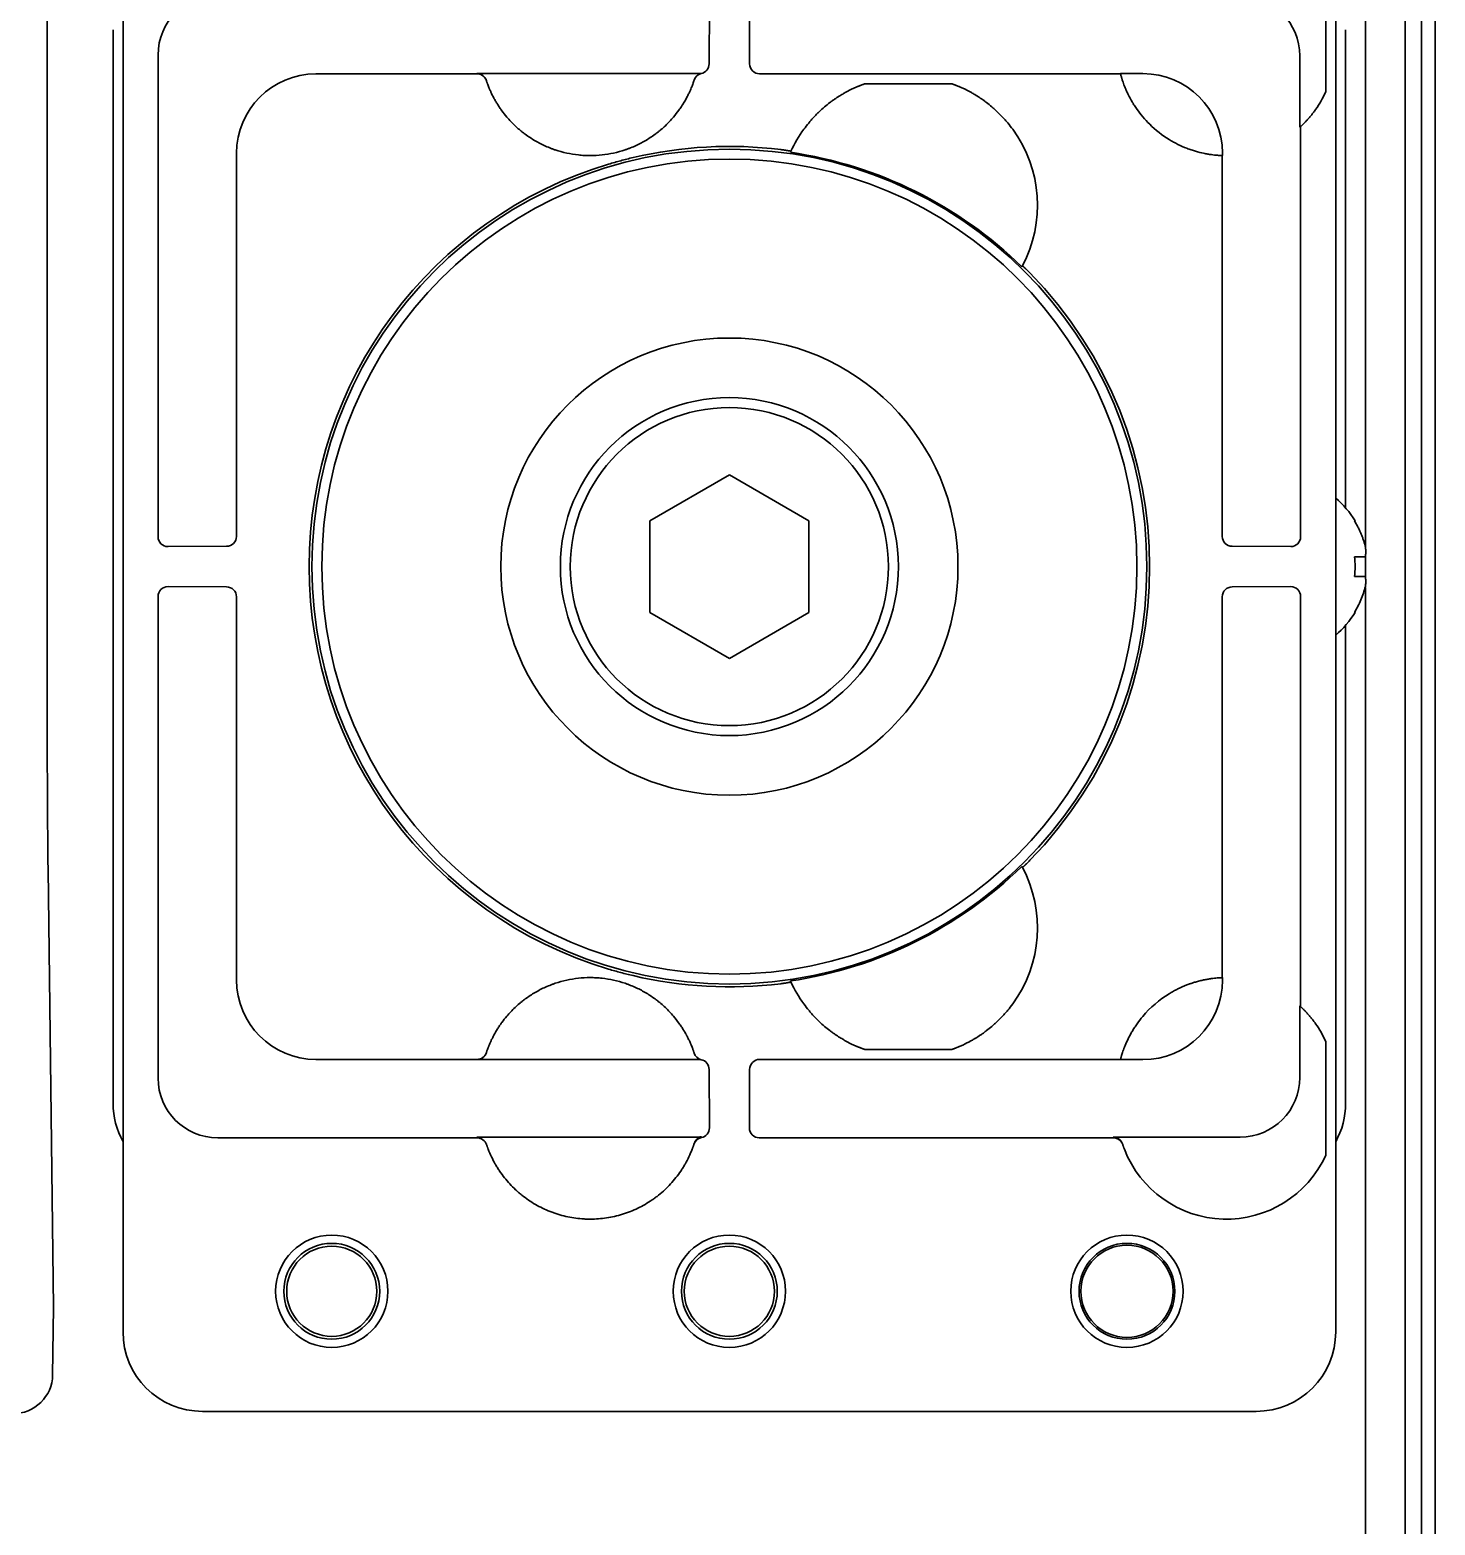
# Model space of a CAD drawing. Extents: x 5997 to 10491, y -672 to 3220.
# Drawn here: x 9163.9 to 9234.6, y 2990.1 to 3065.3 of the extents above; entities that cross this region are included whole.
import ezdxf

# ---------------------------------------------------------------- set-up
doc = ezdxf.new("R2010")
doc.units = 0
doc.header["$LTSCALE"] = 5
doc.layers.add('1', color=7, linetype='CONTINUOUS', true_color=0xffffff)

msp = doc.modelspace()

# ---------------------------------------------------------------- linework, layer by layer
at = {"layer": '1', "color": 7, "linetype": 'Continuous', "lineweight": 35}
for p, q in [((9233.073, 3083.326), (9233.073, 2263.326)), ((9234.573, 2246.526), (9234.573, 3082.526)), ((9164.761, 3081.704), (9164.761, 3030.724)), ((9231.073, 3080.108), (9231.073, 3039.375)), ((9233.894, 3079.526), (9233.894, 2249.526)), ((9168.573, 3076.827), (9168.573, 2999.826)), ((9229.573, 2999.826), (9229.573, 3076.827)), ((9229.073, 3067.944), (9229.073, 3062.208)), ((9198.051, 3063.619), (9198.066, 3066.563)), ((9200.079, 3066.563), (9200.094, 3063.616)), ((9168.073, 3065.327), (9168.073, 3011.326)), ((9230.073, 3041.278), (9230.073, 3065.327)), ((9170.336, 3064.064), (9170.336, 3039.832)), ((9227.77, 3060.428), (9227.77, 3064.024)), ((9178.279, 3063.119), (9186.375, 3063.119)), ((9186.372, 3063.128), (9197.617, 3063.128)), ((9200.594, 3063.119), (9205.288, 3063.119)), ((9205.288, 3063.119), (9205.385, 3063.119)), ((9205.882, 3063.12), (9205.385, 3063.119)), ((9205.883, 3063.12), (9210.263, 3063.12)), ((9210.263, 3063.12), (9210.761, 3063.119)), ((9210.761, 3063.119), (9210.858, 3063.119)), ((9210.858, 3063.119), (9218.749, 3063.119)), ((9218.749, 3063.119), (9218.747, 3063.128)), ((9218.747, 3063.128), (9219.876, 3063.128)), ((9186.848, 3062.781), (9186.848, 3062.781)), ((9210.263, 3062.62), (9205.883, 3062.62)), ((9227.77, 3060.428), (9227.81, 3060.464)), ((9227.81, 3039.832), (9227.81, 3060.464)), ((9174.28, 3039.847), (9174.28, 3059.12)), ((9223.875, 3059.003), (9223.866, 3059.004)), ((9223.866, 3059.004), (9223.866, 3039.847)), ((9223.875, 3059.129), (9223.875, 3059.003)), ((9195.073, 3040.636), (9199.073, 3042.945)), ((9199.073, 3042.945), (9203.073, 3040.636)), ((9195.073, 3036.017), (9195.073, 3040.636)), ((9203.073, 3040.636), (9203.073, 3036.017)), ((9230.518, 3040.626), (9230.551, 3040.626)), ((9170.836, 3039.333), (9173.78, 3039.348)), ((9224.363, 3039.348), (9227.31, 3039.333)), ((9231.073, 3037.82), (9231.073, 3038.821)), ((9170.336, 3036.82), (9170.336, 3012.589)), ((9173.78, 3037.305), (9170.836, 3037.32)), ((9174.28, 3017.533), (9174.28, 3036.805)), ((9223.866, 3036.805), (9223.866, 3017.649)), ((9227.31, 3037.32), (9224.363, 3037.305)), ((9227.81, 3016.188), (9227.81, 3036.82)), ((9231.073, 3037.264), (9231.073, 2376.395)), ((9199.073, 3033.707), (9195.073, 3036.017)), ((9203.073, 3036.017), (9199.073, 3033.707)), ((9230.551, 3036.026), (9230.518, 3036.026)), ((9230.073, 3011.326), (9230.073, 3035.374)), ((9164.803, 3023.105), (9165.073, 3001.055)), ((9223.866, 3017.649), (9223.875, 3017.649)), ((9223.875, 3017.649), (9223.875, 3017.523)), ((9227.77, 3012.628), (9227.77, 3016.224)), ((9229.073, 3014.444), (9229.073, 3008.708)), ((9186.375, 3013.533), (9178.279, 3013.533)), ((9197.617, 3013.524), (9186.372, 3013.524)), ((9186.849, 3013.873), (9186.849, 3013.873)), ((9205.288, 3013.533), (9200.594, 3013.533)), ((9205.385, 3013.533), (9205.288, 3013.533)), ((9205.882, 3013.533), (9205.385, 3013.533)), ((9205.883, 3014.033), (9210.263, 3014.033)), ((9210.263, 3013.533), (9205.883, 3013.533)), ((9210.761, 3013.533), (9210.263, 3013.533)), ((9210.858, 3013.533), (9210.761, 3013.533)), ((9218.749, 3013.533), (9210.858, 3013.533)), ((9218.747, 3013.524), (9218.749, 3013.533)), ((9219.876, 3013.524), (9218.747, 3013.524)), ((9198.066, 3010.089), (9198.051, 3013.036)), ((9200.094, 3013.036), (9200.079, 3010.089)), ((9173.335, 3009.589), (9186.385, 3009.589)), ((9186.372, 3009.628), (9197.547, 3009.628)), ((9200.579, 3009.589), (9218.385, 3009.589)), ((9218.372, 3009.628), (9224.771, 3009.628)), ((9186.852, 3009.27), (9186.859, 3009.248)), ((9165.031, 2997.655), (9165.073, 3001.059)), ((9165.031, 2997.655), (9165.031, 2997.664)), ((9172.572, 2995.826), (9225.573, 2995.826))]:
    msp.add_line(p, q, dxfattribs=at)
for centre, radius in [((9199.073, 3038.326), 21), ((9199.073, 3038.326), 20.5), ((9199.073, 3038.326), 11.5), ((9199.073, 3038.326), 8.5), ((9199.073, 3038.326), 8), ((9179.073, 3001.87), 2.825), ((9179.073, 3001.87), 2.411), ((9199.073, 3001.87), 2.825), ((9199.073, 3001.87), 2.411), ((9219.073, 3001.87), 2.825), ((9219.073, 3001.87), 2.411), ((9179.073, 3001.87), 2.267), ((9199.073, 3001.87), 2.267), ((9219.073, 3001.87), 2.32)]:
    msp.add_circle(centre, radius, dxfattribs=at)
for centre, radius, start, end in [((9224.073, 3064.5), 5.5, 324.66876, 335.38002), ((9208.073, 3056.5), 6.5, 143.94816, 155.25902), ((9208.073, 3056.5), 6.5, 332.04966, 36.05184), ((9224.073, 3064.5), 5.5, 225.48558, 238.47399), ((9199.073, 3038.326), 21.14, 82.96937, 103.24939), ((9199.073, 3038.326), 21.07, 45.69792, 81.61076), ((9199.073, 3038.326), 21.14, 106.69802, 253.30233), ((9199.073, 3038.326), 21.14, 315.6607, 44.3393), ((9226.453, 3038.127), 4.8, 31.37271, 49.458), ((9226.453, 3038.525), 4.8, 310.542, 328.62729), ((9199.073, 3038.326), 21.07, 278.38924, 314.30208), ((9208.073, 3020.152), 6.5, 323.94816, 27.95034), ((9199.073, 3038.326), 21.14, 256.75031, 277.03063), ((9208.073, 3020.152), 6.5, 204.74098, 216.05184), ((9224.073, 3012.152), 5.5, 121.52607, 139.88439), ((9224.073, 3012.152), 5.5, 24.61998, 35.33124), ((9224.073, 3011), 5.5, 201.10696, 335.38002)]:
    msp.add_arc(centre, radius, start, end, dxfattribs=at)
for centre, major_axis, ratio, start_param, end_param in [((9173.336, 3064.063), (-2.122, 2.122), 0.999543, 5.497939, 7.068431), ((9224.77, 3064.023), (2.122, 2.122), 0.999695, 5.497939, 7.068431), ((9178.28, 3059.119), (2.828, 2.828), 0.999924, 0.78555, 2.356042), ((9186.375, 3062.619), (-0.475, -0.156), 0.999831, 3.142574, 4.3946), ((9197.779, 3062.645), (-0.476, 0.155), 0.999754, 5.263357, 6.293203), ((9197.551, 3063.619), (-0.447, -0.224), 0.99981, 1.330368, 2.677899), ((9200.594, 3063.619), (0.447, -0.224), 0.99981, 3.605286, 5.17593), ((9219.875, 3059.128), (-2.829, -2.829), 0.999695, 2.356347, 3.926839), ((13898.254, 2253.285), (-4696.559, 804.417), 0.03512, 6.273761, 6.274076), ((5726.45, 6300.148), (-3486.444, 3247.993), 0.03512, 3.150702, 3.151017), ((9170.836, 3039.833), (0.448, 0.224), 0.999239, 2.678052, 4.248696), ((9173.78, 3039.847), (0.224, 0.447), 0.99981, 3.605286, 5.17593), ((9224.366, 3039.847), (-0.224, 0.447), 0.99981, 1.107255, 2.677899), ((9227.31, 3039.833), (-0.448, 0.224), 0.999239, 2.03449, 3.605134), ((9170.836, 3036.82), (-0.448, 0.224), 0.999239, 5.176082, 6.746726), ((9173.78, 3036.805), (0.224, -0.447), 0.99981, 1.107255, 2.677899), ((9224.366, 3036.805), (-0.224, -0.447), 0.99981, 3.605286, 5.17593), ((9227.31, 3036.82), (0.448, 0.224), 0.999239, 5.819644, 7.390288), ((9164.993, 3030.696), (0, -13.263), 0.017456, 4.710282, 5.321818), ((5726.45, -223.496), (3486.444, 3247.993), 0.03512, 6.273761, 6.274076), ((9178.28, 3017.533), (-2.828, 2.828), 0.999924, 0.78555, 2.356042), ((13898.254, 3823.368), (4696.559, 804.417), 0.03512, 3.150702, 3.151017), ((9219.875, 3017.524), (-2.829, 2.829), 0.999695, 2.356347, 3.926839), ((9225.772, -4210.486), (0, 7227.617), 0.017452, 6.267025, 6.267338), ((9186.375, 3014.033), (0.475, -0.156), 0.999831, 5.030486, 6.282512), ((9197.779, 3014.007), (0.476, 0.155), 0.999754, 3.133975, 4.161422), ((9197.551, 3013.033), (-0.447, 0.224), 0.99981, 3.605286, 4.952817), ((9200.594, 3013.033), (0.447, 0.224), 0.99981, 1.107255, 2.677899), ((9173.336, 3012.59), (2.122, 2.122), 0.999543, 2.356347, 3.926839), ((9224.77, 3012.629), (2.122, -2.122), 0.999695, 5.497939, 7.068431), ((9172.073, 3011.327), (-2.829, -2.829), 0.999695, 5.497939, 6.003271), ((9226.072, 3011.327), (2.829, -2.829), 0.999695, 0.279915, 0.785246), ((9186.385, 3009.089), (-0.475, -0.157), 0.999831, 3.145682, 4.39242), ((9197.767, 3009.109), (0.473, -0.161), 0.999761, 2.10121, 3.149501), ((9197.547, 3010.129), (-0.224, 0.447), 0.99981, 2.678052, 2.916971), ((9197.566, 3010.089), (-0.224, 0.448), 0.999239, 2.880101, 4.248696), ((9200.579, 3010.089), (0.224, 0.448), 0.999239, 2.03449, 3.605134), ((9224.074, 3011.5), (5.684, 1.924), 0.999938, 3.132345, 3.139281), ((9218.385, 3009.089), (-0.474, -0.159), 0.999831, 3.141593, 4.388346), ((9224.081, 3011.002), (5.228, 1.734), 0.999252, 3.138522, 3.145428), ((9164.698, 3031.746), (0.375, -30.694), 0.00052, 0.014008, 0.042602), ((9172.573, 2999.827), (2.829, 2.829), 0.999695, 2.356347, 3.926839), ((9225.572, 2999.827), (-2.829, 2.829), 0.999695, 2.356347, 3.926839), ((9163.031, 2997.665), (-1.977, -0.312), 0.977026, 1.411031, 2.980914)]:
    msp.add_ellipse(centre, major_axis=major_axis, ratio=ratio, start_param=start_param, end_param=end_param, dxfattribs=at)
for points, knots in [([(9186.372, 3063.128), (9186.398, 3063.128), (9186.45, 3063.124), (9186.501, 3063.112), (9186.539, 3063.1), (9186.551, 3063.096), (9186.575, 3063.086), (9186.587, 3063.08), (9186.622, 3063.063), (9186.644, 3063.049), (9186.676, 3063.026), (9186.686, 3063.018), (9186.706, 3063.001), (9186.716, 3062.992), (9186.743, 3062.964), (9186.76, 3062.945), (9186.791, 3062.903), (9186.805, 3062.88), (9186.829, 3062.834), (9186.839, 3062.809), (9186.847, 3062.784)], [0, 0, 0, 0, 0.125, 0.25, 0.25, 0.3125, 0.3125, 0.375, 0.375, 0.5, 0.5, 0.5625, 0.5625, 0.625, 0.625, 0.75, 0.75, 0.875, 0.875, 1, 1, 1, 1]), ([(9186.375, 3063.119), (9186.375, 3063.121), (9186.374, 3063.122), (9186.373, 3063.125), (9186.373, 3063.127), (9186.372, 3063.128)], [0, 0, 0, 0, 0.499999, 0.499999, 1, 1, 1, 1]), ([(9219.866, 3060.957), (9219.764, 3061.078), (9219.669, 3061.201), (9219.536, 3061.389), (9219.494, 3061.452), (9219.433, 3061.547), (9219.403, 3061.594), (9219.374, 3061.642), (9219.354, 3061.674), (9219.345, 3061.689), (9219.261, 3061.832), (9219.195, 3061.956), (9219.108, 3062.133), (9219.08, 3062.191), (9219.042, 3062.276), (9219.024, 3062.318), (9219.006, 3062.359), (9218.995, 3062.387), (9218.989, 3062.4), (9218.94, 3062.52), (9218.904, 3062.617), (9218.86, 3062.745), (9218.847, 3062.785), (9218.832, 3062.832), (9218.829, 3062.841), (9218.823, 3062.859), (9218.821, 3062.868), (9218.813, 3062.893), (9218.808, 3062.909), (9218.794, 3062.955), (9218.779, 3063.009), (9218.768, 3063.049), (9218.761, 3063.073), (9218.759, 3063.081), (9218.756, 3063.093), (9218.754, 3063.099), (9218.751, 3063.112), (9218.749, 3063.118), (9218.749, 3063.119)], [0, 0, 0, 0, 0.125, 0.125, 0.1875, 0.1875, 0.21875, 0.234375, 0.234375, 0.25, 0.25, 0.375, 0.375, 0.4375, 0.4375, 0.46875, 0.484375, 0.484375, 0.5, 0.5, 0.625, 0.625, 0.6875, 0.6875, 0.703125, 0.703125, 0.71875, 0.71875, 0.75, 0.75, 0.8125, 0.875, 0.875, 0.90625, 0.90625, 0.9375, 0.9375, 1, 1, 1, 1]), ([(9186.85, 3062.776), (9186.85, 3062.775), (9186.853, 3062.766), (9186.863, 3062.735), (9186.875, 3062.703), (9186.883, 3062.678), (9186.885, 3062.673), (9186.889, 3062.663), (9186.891, 3062.657), (9186.897, 3062.641), (9186.901, 3062.629), (9186.915, 3062.591), (9186.935, 3062.535), (9186.962, 3062.468), (9186.983, 3062.414), (9186.991, 3062.396), (9187.007, 3062.357), (9187.016, 3062.337), (9187.042, 3062.276), (9187.062, 3062.233), (9187.124, 3062.099), (9187.171, 3062.002), (9187.241, 3061.874), (9187.255, 3061.848), (9187.284, 3061.795), (9187.299, 3061.769), (9187.345, 3061.69), (9187.377, 3061.637), (9187.444, 3061.53), (9187.479, 3061.476), (9187.534, 3061.394), (9187.553, 3061.367), (9187.591, 3061.313), (9187.61, 3061.286), (9187.708, 3061.151), (9187.791, 3061.046), (9187.879, 3060.943)], [0, 0, 0, 0, 0.0625, 0.125, 0.1875, 0.1875, 0.203125, 0.203125, 0.21875, 0.21875, 0.25, 0.25, 0.3125, 0.375, 0.375, 0.40625, 0.40625, 0.4375, 0.4375, 0.5, 0.5, 0.625, 0.625, 0.65625, 0.65625, 0.6875, 0.6875, 0.75, 0.75, 0.8125, 0.8125, 0.84375, 0.84375, 0.875, 0.875, 1, 1, 1, 1]), ([(9196.265, 3060.943), (9196.361, 3061.057), (9196.452, 3061.173), (9196.58, 3061.35), (9196.621, 3061.41), (9196.67, 3061.484), (9196.68, 3061.499), (9196.699, 3061.529), (9196.709, 3061.544), (9196.738, 3061.589), (9196.756, 3061.619), (9196.846, 3061.766), (9196.909, 3061.881), (9196.979, 3062.017), (9196.993, 3062.044), (9197.019, 3062.097), (9197.032, 3062.123), (9197.068, 3062.2), (9197.09, 3062.249), (9197.111, 3062.295)], [0, 0, 0, 0, 0.25, 0.25, 0.375, 0.375, 0.40625, 0.40625, 0.4375, 0.4375, 0.5, 0.5, 0.75, 0.75, 0.8125, 0.8125, 0.875, 0.875, 1, 1, 1, 1]), ([(9197.111, 3062.295), (9197.145, 3062.372), (9197.173, 3062.442), (9197.21, 3062.535), (9197.221, 3062.564), (9197.236, 3062.604), (9197.24, 3062.617), (9197.249, 3062.642), (9197.253, 3062.653), (9197.273, 3062.708), (9197.284, 3062.742), (9197.296, 3062.776), (9197.299, 3062.785), (9197.302, 3062.794), (9197.302, 3062.796), (9197.303, 3062.799), (9197.304, 3062.8), (9197.304, 3062.8)], [0, 0, 0, 0, 0.25, 0.25, 0.375, 0.375, 0.4375, 0.4375, 0.5, 0.5, 0.75, 0.75, 0.875, 0.875, 0.9375, 0.9375, 1, 1, 1, 1]), ([(9204.813, 3062.123), (9204.788, 3062.109), (9204.759, 3062.092), (9204.696, 3062.054), (9204.662, 3062.033), (9204.608, 3061.999), (9204.589, 3061.987), (9204.551, 3061.963), (9204.532, 3061.951), (9204.473, 3061.912), (9204.433, 3061.885), (9204.35, 3061.828), (9204.307, 3061.798), (9204.221, 3061.736), (9204.177, 3061.703), (9204.044, 3061.602), (9203.955, 3061.53), (9203.776, 3061.378), (9203.686, 3061.297), (9203.551, 3061.169), (9203.506, 3061.125), (9203.438, 3061.057), (9203.415, 3061.034), (9203.371, 3060.987), (9203.348, 3060.964), (9203.304, 3060.916), (9203.281, 3060.892), (9203.237, 3060.843), (9203.171, 3060.77), (9203.107, 3060.694), (9202.98, 3060.541), (9202.898, 3060.435), (9202.818, 3060.325)], [0, 0, 0, 0, 0.0625, 0.0625, 0.125, 0.125, 0.15625, 0.15625, 0.1875, 0.1875, 0.25, 0.25, 0.3125, 0.3125, 0.375, 0.375, 0.5, 0.5, 0.625, 0.625, 0.6875, 0.6875, 0.71875, 0.71875, 0.75, 0.75, 0.78125, 0.78125, 0.8125, 0.875, 0.875, 1, 1, 1, 1]), ([(9213.328, 3060.325), (9213.248, 3060.435), (9213.166, 3060.541), (9213.059, 3060.67), (9213.037, 3060.696), (9212.994, 3060.746), (9212.972, 3060.771), (9212.907, 3060.845), (9212.863, 3060.894), (9212.731, 3061.035), (9212.642, 3061.124), (9212.507, 3061.253), (9212.462, 3061.294), (9212.394, 3061.355), (9212.371, 3061.376), (9212.326, 3061.415), (9212.303, 3061.435), (9212.19, 3061.531), (9212.1, 3061.603), (9211.968, 3061.703), (9211.925, 3061.736), (9211.839, 3061.798), (9211.797, 3061.827), (9211.735, 3061.87), (9211.714, 3061.884), (9211.673, 3061.912), (9211.653, 3061.925), (9211.594, 3061.963), (9211.556, 3061.988), (9211.502, 3062.022), (9211.484, 3062.033), (9211.45, 3062.053), (9211.434, 3062.063), (9211.387, 3062.092), (9211.358, 3062.109), (9211.333, 3062.123)], [0, 0, 0, 0, 0.125, 0.125, 0.15625, 0.15625, 0.1875, 0.1875, 0.25, 0.25, 0.375, 0.375, 0.4375, 0.4375, 0.46875, 0.46875, 0.5, 0.5, 0.625, 0.625, 0.6875, 0.6875, 0.75, 0.75, 0.78125, 0.78125, 0.8125, 0.8125, 0.875, 0.875, 0.90625, 0.90625, 0.9375, 0.9375, 1, 1, 1, 1]), ([(9187.879, 3060.943), (9188.009, 3060.79), (9188.146, 3060.645), (9188.363, 3060.44), (9188.437, 3060.373), (9188.552, 3060.276), (9188.59, 3060.244), (9188.668, 3060.182), (9188.708, 3060.151), (9188.906, 3060), (9189.07, 3059.889), (9189.409, 3059.686), (9189.583, 3059.593), (9189.853, 3059.469), (9189.944, 3059.429), (9190.083, 3059.374), (9190.13, 3059.356), (9190.224, 3059.322), (9190.271, 3059.305), (9190.508, 3059.226), (9190.699, 3059.173), (9191.085, 3059.088), (9191.28, 3059.056), (9191.575, 3059.024), (9191.674, 3059.016), (9191.823, 3059.008), (9191.872, 3059.006), (9191.972, 3059.003), (9192.022, 3059.002), (9192.272, 3059.002), (9192.47, 3059.013), (9192.864, 3059.056), (9193.058, 3059.088), (9193.445, 3059.173), (9193.636, 3059.226), (9193.873, 3059.306), (9193.921, 3059.322), (9194.014, 3059.357), (9194.154, 3059.41), (9194.29, 3059.469), (9194.56, 3059.593), (9194.734, 3059.686), (9195.073, 3059.889), (9195.237, 3060), (9195.436, 3060.151), (9195.476, 3060.182), (9195.554, 3060.245), (9195.669, 3060.34), (9195.781, 3060.44), (9195.998, 3060.645), (9196.135, 3060.79), (9196.265, 3060.943)], [0, 0, 0, 0, 0.0625, 0.0625, 0.09375, 0.09375, 0.109375, 0.109375, 0.125, 0.125, 0.1875, 0.1875, 0.25, 0.25, 0.28125, 0.28125, 0.296875, 0.296875, 0.3125, 0.3125, 0.375, 0.375, 0.4375, 0.4375, 0.46875, 0.46875, 0.484375, 0.484375, 0.5, 0.5, 0.5625, 0.5625, 0.625, 0.625, 0.6875, 0.6875, 0.703125, 0.703125, 0.71875, 0.75, 0.75, 0.8125, 0.8125, 0.875, 0.875, 0.890625, 0.890625, 0.90625, 0.9375, 0.9375, 1, 1, 1, 1]), ([(9228.56, 3061.319), (9228.524, 3061.268), (9228.487, 3061.218), (9228.412, 3061.12), (9228.375, 3061.072), (9228.298, 3060.978), (9228.259, 3060.932), (9228.201, 3060.865), (9228.181, 3060.843), (9228.143, 3060.8), (9228.124, 3060.779), (9228.086, 3060.739), (9228.067, 3060.719), (9228.04, 3060.69), (9228.031, 3060.681), (9228.013, 3060.663), (9228.005, 3060.654), (9227.961, 3060.61), (9227.93, 3060.579), (9227.896, 3060.546), (9227.889, 3060.539), (9227.877, 3060.527), (9227.871, 3060.522), (9227.854, 3060.506), (9227.844, 3060.497), (9227.832, 3060.485), (9227.829, 3060.482), (9227.822, 3060.476), (9227.82, 3060.474), (9227.813, 3060.467), (9227.811, 3060.465), (9227.81, 3060.464)], [0, 0, 0, 0, 0.125, 0.125, 0.25, 0.25, 0.375, 0.375, 0.4375, 0.4375, 0.5, 0.5, 0.5625, 0.5625, 0.59375, 0.59375, 0.625, 0.625, 0.75, 0.75, 0.78125, 0.78125, 0.8125, 0.8125, 0.875, 0.875, 0.90625, 0.90625, 0.9375, 0.9375, 1, 1, 1, 1]), ([(9202.169, 3059.22), (9202.17, 3059.221), (9202.167, 3059.223), (9202.158, 3059.226), (9202.154, 3059.227), (9202.146, 3059.229), (9202.144, 3059.23), (9202.138, 3059.231), (9202.135, 3059.232), (9202.119, 3059.235), (9202.103, 3059.239), (9202.075, 3059.244), (9202.065, 3059.246), (9202.043, 3059.25), (9202.021, 3059.254), (9201.996, 3059.258), (9201.97, 3059.263), (9201.956, 3059.265), (9201.914, 3059.272), (9201.885, 3059.276), (9201.839, 3059.283), (9201.823, 3059.285), (9201.792, 3059.29), (9201.775, 3059.292), (9201.727, 3059.298), (9201.694, 3059.303), (9201.66, 3059.307)], [0, 0, 0, 0, 0.125, 0.125, 0.1875, 0.1875, 0.21875, 0.21875, 0.25, 0.25, 0.375, 0.375, 0.4375, 0.4375, 0.5, 0.5625, 0.5625, 0.625, 0.625, 0.75, 0.75, 0.8125, 0.8125, 0.875, 0.875, 1, 1, 1, 1]), ([(9222.931, 3059.12), (9222.801, 3059.147), (9222.666, 3059.181), (9222.453, 3059.243), (9222.381, 3059.266), (9222.27, 3059.303), (9222.233, 3059.316), (9222.158, 3059.344), (9222.121, 3059.358), (9221.933, 3059.43), (9221.783, 3059.496), (9221.598, 3059.588), (9221.561, 3059.607), (9221.487, 3059.645), (9221.45, 3059.665), (9221.341, 3059.726), (9221.268, 3059.768), (9221.197, 3059.812)], [0, 0, 0, 0, 0.25, 0.25, 0.375, 0.375, 0.4375, 0.4375, 0.5, 0.5, 0.75, 0.75, 0.8125, 0.8125, 0.875, 0.875, 1, 1, 1, 1]), ([(9194.228, 3058.903), (9194.125, 3058.879), (9194.022, 3058.854), (9193.816, 3058.802), (9193.611, 3058.749), (9193.406, 3058.692), (9193.202, 3058.635), (9193.1, 3058.605), (9192.999, 3058.574)], [0, 0, 0, 0, 0.25, 0.25, 0.5, 0.75, 0.75, 1, 1, 1, 1]), ([(9223.866, 3059.004), (9223.864, 3059.004), (9223.857, 3059.004), (9223.834, 3059.005), (9223.818, 3059.006), (9223.775, 3059.008), (9223.749, 3059.009), (9223.709, 3059.012), (9223.701, 3059.012), (9223.685, 3059.013), (9223.658, 3059.015), (9223.63, 3059.018), (9223.57, 3059.023), (9223.525, 3059.027), (9223.428, 3059.038), (9223.375, 3059.044), (9223.303, 3059.054), (9223.288, 3059.056), (9223.258, 3059.06), (9223.213, 3059.067), (9223.166, 3059.075), (9223.069, 3059.092), (9223.002, 3059.105), (9222.931, 3059.12)], [0, 0, 0, 0, 0.125, 0.125, 0.25, 0.25, 0.375, 0.375, 0.40625, 0.40625, 0.4375, 0.5, 0.5, 0.625, 0.625, 0.75, 0.75, 0.78125, 0.78125, 0.8125, 0.875, 0.875, 1, 1, 1, 1]), ([(9214.192, 3053.101), (9214.169, 3053.125), (9214.145, 3053.148), (9214.111, 3053.183), (9214.099, 3053.194), (9214.077, 3053.217), (9214.065, 3053.228), (9214.032, 3053.261), (9214.011, 3053.281), (9213.98, 3053.31), (9213.97, 3053.32), (9213.956, 3053.333), (9213.951, 3053.338), (9213.942, 3053.347), (9213.937, 3053.351), (9213.915, 3053.371), (9213.899, 3053.386), (9213.881, 3053.402), (9213.877, 3053.405), (9213.871, 3053.411), (9213.867, 3053.414), (9213.858, 3053.422), (9213.853, 3053.426), (9213.837, 3053.439), (9213.829, 3053.445), (9213.821, 3053.451), (9213.819, 3053.452), (9213.816, 3053.454), (9213.815, 3053.454), (9213.815, 3053.453)], [0, 0, 0, 0, 0.125, 0.125, 0.1875, 0.1875, 0.25, 0.25, 0.375, 0.375, 0.4375, 0.4375, 0.46875, 0.46875, 0.5, 0.5, 0.625, 0.625, 0.65625, 0.65625, 0.6875, 0.6875, 0.75, 0.75, 0.875, 0.875, 0.9375, 0.9375, 1, 1, 1, 1]), ([(9230.518, 3038.826), (9230.642, 3038.826), (9230.75, 3038.826), (9230.888, 3038.826), (9230.93, 3038.826), (9231.006, 3038.826), (9231.039, 3038.826), (9231.069, 3038.826)], [0, 0, 0, 0, 0.5, 0.5, 0.75, 0.75, 1, 1, 1, 1]), ([(9230.518, 3036.026), (9230.642, 3036.229), (9230.75, 3036.439), (9230.888, 3036.764), (9230.93, 3036.874), (9231.006, 3037.097), (9231.039, 3037.211), (9231.069, 3037.326)], [0, 0, 0, 0, 0.5, 0.5, 0.75, 0.75, 1, 1, 1, 1]), ([(9213.815, 3023.199), (9213.815, 3023.198), (9213.818, 3023.199), (9213.826, 3023.205), (9213.83, 3023.207), (9213.836, 3023.212), (9213.838, 3023.214), (9213.842, 3023.217), (9213.845, 3023.219), (9213.858, 3023.23), (9213.87, 3023.241), (9213.891, 3023.26), (9213.899, 3023.267), (9213.915, 3023.281), (9213.932, 3023.297), (9213.95, 3023.314), (9213.97, 3023.332), (9213.98, 3023.341), (9214.01, 3023.371), (9214.032, 3023.391), (9214.065, 3023.424), (9214.076, 3023.435), (9214.099, 3023.457), (9214.111, 3023.469), (9214.145, 3023.504), (9214.169, 3023.527), (9214.192, 3023.551)], [0, 0, 0, 0, 0.125, 0.125, 0.1875, 0.1875, 0.21875, 0.21875, 0.25, 0.25, 0.375, 0.375, 0.4375, 0.4375, 0.5, 0.5625, 0.5625, 0.625, 0.625, 0.75, 0.75, 0.8125, 0.8125, 0.875, 0.875, 1, 1, 1, 1]), ([(9192.999, 3018.078), (9193.101, 3018.047), (9193.202, 3018.018), (9193.406, 3017.96), (9193.611, 3017.904), (9193.816, 3017.85), (9194.022, 3017.799), (9194.125, 3017.773), (9194.228, 3017.749)], [0, 0, 0, 0, 0.25, 0.25, 0.5, 0.75, 0.75, 1, 1, 1, 1]), ([(9196.265, 3015.709), (9196.135, 3015.862), (9195.998, 3016.007), (9195.781, 3016.213), (9195.706, 3016.279), (9195.592, 3016.376), (9195.553, 3016.408), (9195.475, 3016.471), (9195.436, 3016.501), (9195.237, 3016.652), (9195.073, 3016.763), (9194.735, 3016.966), (9194.56, 3017.059), (9194.29, 3017.184), (9194.199, 3017.223), (9194.06, 3017.278), (9194.014, 3017.296), (9193.92, 3017.33), (9193.873, 3017.347), (9193.636, 3017.427), (9193.445, 3017.479), (9193.059, 3017.564), (9192.864, 3017.596), (9192.569, 3017.628), (9192.47, 3017.636), (9192.321, 3017.644), (9192.271, 3017.646), (9192.171, 3017.649), (9192.121, 3017.65), (9191.871, 3017.65), (9191.673, 3017.639), (9191.28, 3017.596), (9191.085, 3017.564), (9190.699, 3017.479), (9190.507, 3017.426), (9190.27, 3017.347), (9190.223, 3017.33), (9190.129, 3017.296), (9189.99, 3017.242), (9189.853, 3017.184), (9189.584, 3017.059), (9189.409, 3016.967), (9189.071, 3016.763), (9188.906, 3016.652), (9188.707, 3016.501), (9188.668, 3016.47), (9188.59, 3016.408), (9188.474, 3016.312), (9188.363, 3016.212), (9188.146, 3016.007), (9188.009, 3015.862), (9187.879, 3015.709)], [0, 0, 0, 0, 0.0625, 0.0625, 0.09375, 0.09375, 0.109375, 0.109375, 0.125, 0.125, 0.1875, 0.1875, 0.25, 0.25, 0.28125, 0.28125, 0.296875, 0.296875, 0.3125, 0.3125, 0.375, 0.375, 0.4375, 0.4375, 0.46875, 0.46875, 0.484375, 0.484375, 0.5, 0.5, 0.5625, 0.5625, 0.625, 0.625, 0.6875, 0.6875, 0.703125, 0.703125, 0.71875, 0.75, 0.75, 0.8125, 0.8125, 0.875, 0.875, 0.890625, 0.890625, 0.90625, 0.9375, 0.9375, 1, 1, 1, 1]), ([(9201.66, 3017.345), (9201.694, 3017.35), (9201.727, 3017.354), (9201.775, 3017.36), (9201.791, 3017.362), (9201.823, 3017.367), (9201.839, 3017.369), (9201.885, 3017.376), (9201.914, 3017.38), (9201.956, 3017.387), (9201.969, 3017.389), (9201.989, 3017.393), (9201.995, 3017.394), (9202.008, 3017.396), (9202.014, 3017.397), (9202.044, 3017.402), (9202.065, 3017.406), (9202.088, 3017.411), (9202.093, 3017.411), (9202.102, 3017.413), (9202.106, 3017.414), (9202.118, 3017.417), (9202.125, 3017.418), (9202.144, 3017.423), (9202.154, 3017.425), (9202.164, 3017.428), (9202.166, 3017.429), (9202.169, 3017.431), (9202.17, 3017.432), (9202.169, 3017.432)], [0, 0, 0, 0, 0.125, 0.125, 0.1875, 0.1875, 0.25, 0.25, 0.375, 0.375, 0.4375, 0.4375, 0.46875, 0.46875, 0.5, 0.5, 0.625, 0.625, 0.65625, 0.65625, 0.6875, 0.6875, 0.75, 0.75, 0.875, 0.875, 0.9375, 0.9375, 1, 1, 1, 1]), ([(9221.197, 3016.841), (9221.268, 3016.884), (9221.34, 3016.926), (9221.485, 3017.007), (9221.559, 3017.045), (9221.779, 3017.154), (9221.928, 3017.22), (9222.116, 3017.293), (9222.154, 3017.307), (9222.21, 3017.328), (9222.229, 3017.334), (9222.267, 3017.347), (9222.36, 3017.38), (9222.451, 3017.408), (9222.593, 3017.45), (9222.663, 3017.469), (9222.8, 3017.504), (9222.866, 3017.519), (9222.931, 3017.533)], [0, 0, 0, 0, 0.125, 0.125, 0.25, 0.25, 0.5, 0.5, 0.5625, 0.5625, 0.59375, 0.59375, 0.625, 0.75, 0.75, 0.875, 0.875, 1, 1, 1, 1]), ([(9222.931, 3017.533), (9223.002, 3017.548), (9223.07, 3017.561), (9223.198, 3017.583), (9223.258, 3017.592), (9223.372, 3017.608), (9223.425, 3017.614), (9223.524, 3017.625), (9223.569, 3017.63), (9223.649, 3017.636), (9223.685, 3017.639), (9223.747, 3017.643), (9223.774, 3017.644), (9223.817, 3017.647), (9223.851, 3017.648), (9223.864, 3017.649), (9223.866, 3017.649)], [0, 0, 0, 0, 0.125, 0.125, 0.25, 0.25, 0.375, 0.375, 0.5, 0.5, 0.625, 0.625, 0.75, 0.75, 0.875, 1, 1, 1, 1]), ([(9202.818, 3016.327), (9202.898, 3016.217), (9202.98, 3016.112), (9203.107, 3015.958), (9203.15, 3015.908), (9203.215, 3015.833), (9203.237, 3015.809), (9203.281, 3015.76), (9203.304, 3015.736), (9203.348, 3015.688), (9203.371, 3015.665), (9203.415, 3015.618), (9203.438, 3015.595), (9203.506, 3015.527), (9203.551, 3015.483), (9203.686, 3015.355), (9203.776, 3015.274), (9203.955, 3015.122), (9204.044, 3015.05), (9204.177, 3014.949), (9204.221, 3014.916), (9204.307, 3014.854), (9204.35, 3014.824), (9204.433, 3014.767), (9204.473, 3014.74), (9204.532, 3014.702), (9204.551, 3014.689), (9204.589, 3014.665), (9204.608, 3014.653), (9204.662, 3014.619), (9204.696, 3014.598), (9204.759, 3014.561), (9204.788, 3014.544), (9204.813, 3014.529)], [0, 0, 0, 0, 0.125, 0.125, 0.1875, 0.1875, 0.21875, 0.21875, 0.25, 0.25, 0.28125, 0.28125, 0.3125, 0.3125, 0.375, 0.375, 0.5, 0.5, 0.625, 0.625, 0.6875, 0.6875, 0.75, 0.75, 0.8125, 0.8125, 0.84375, 0.84375, 0.875, 0.875, 0.9375, 0.9375, 1, 1, 1, 1]), ([(9211.333, 3014.529), (9211.358, 3014.544), (9211.387, 3014.561), (9211.434, 3014.589), (9211.45, 3014.599), (9211.484, 3014.62), (9211.502, 3014.631), (9211.556, 3014.665), (9211.594, 3014.689), (9211.653, 3014.727), (9211.673, 3014.741), (9211.714, 3014.768), (9211.735, 3014.782), (9211.797, 3014.825), (9211.839, 3014.855), (9211.925, 3014.917), (9211.968, 3014.949), (9212.1, 3015.049), (9212.19, 3015.121), (9212.303, 3015.217), (9212.326, 3015.237), (9212.371, 3015.277), (9212.44, 3015.337), (9212.507, 3015.4), (9212.642, 3015.528), (9212.731, 3015.618), (9212.863, 3015.759), (9212.907, 3015.807), (9212.972, 3015.881), (9212.994, 3015.906), (9213.037, 3015.957), (9213.059, 3015.982), (9213.166, 3016.111), (9213.248, 3016.217), (9213.328, 3016.327)], [0, 0, 0, 0, 0.0625, 0.0625, 0.09375, 0.09375, 0.125, 0.125, 0.1875, 0.1875, 0.21875, 0.21875, 0.25, 0.25, 0.3125, 0.3125, 0.375, 0.375, 0.5, 0.5, 0.53125, 0.53125, 0.5625, 0.625, 0.625, 0.75, 0.75, 0.8125, 0.8125, 0.84375, 0.84375, 0.875, 0.875, 1, 1, 1, 1]), ([(9187.879, 3015.709), (9187.791, 3015.606), (9187.709, 3015.501), (9187.592, 3015.341), (9187.554, 3015.288), (9187.499, 3015.207), (9187.481, 3015.18), (9187.446, 3015.125), (9187.428, 3015.098), (9187.344, 3014.963), (9187.283, 3014.858), (9187.201, 3014.706), (9187.176, 3014.656), (9187.145, 3014.596), (9187.139, 3014.584), (9187.128, 3014.56), (9187.122, 3014.548), (9187.105, 3014.512), (9187.094, 3014.489), (9187.042, 3014.377), (9187.007, 3014.295), (9186.97, 3014.205), (9186.963, 3014.187), (9186.953, 3014.162), (9186.95, 3014.154), (9186.943, 3014.137), (9186.928, 3014.098), (9186.905, 3014.034), (9186.889, 3013.99), (9186.878, 3013.96), (9186.875, 3013.951), (9186.87, 3013.935), (9186.867, 3013.927), (9186.86, 3013.907), (9186.853, 3013.886), (9186.85, 3013.878), (9186.85, 3013.876)], [0, 0, 0, 0, 0.125, 0.125, 0.1875, 0.1875, 0.21875, 0.21875, 0.25, 0.25, 0.375, 0.375, 0.4375, 0.4375, 0.453125, 0.453125, 0.46875, 0.46875, 0.5, 0.5, 0.625, 0.625, 0.65625, 0.65625, 0.671875, 0.671875, 0.6875, 0.75, 0.8125, 0.8125, 0.84375, 0.84375, 0.875, 0.875, 0.9375, 1, 1, 1, 1]), ([(9197.111, 3014.357), (9197.09, 3014.403), (9197.068, 3014.452), (9197.02, 3014.553), (9196.995, 3014.605), (9196.953, 3014.687), (9196.931, 3014.728), (9196.908, 3014.771), (9196.892, 3014.799), (9196.884, 3014.814), (9196.844, 3014.886), (9196.81, 3014.944), (9196.739, 3015.062), (9196.701, 3015.121), (9196.642, 3015.21), (9196.622, 3015.24), (9196.581, 3015.3), (9196.56, 3015.33), (9196.452, 3015.479), (9196.361, 3015.596), (9196.265, 3015.709)], [0, 0, 0, 0, 0.125, 0.125, 0.25, 0.25, 0.3125, 0.34375, 0.34375, 0.375, 0.375, 0.5, 0.5, 0.625, 0.625, 0.6875, 0.6875, 0.75, 0.75, 1, 1, 1, 1]), ([(9218.749, 3013.533), (9218.749, 3013.535), (9218.751, 3013.54), (9218.755, 3013.558), (9218.762, 3013.583), (9218.773, 3013.622), (9218.781, 3013.652), (9218.783, 3013.658), (9218.786, 3013.67), (9218.788, 3013.677), (9218.794, 3013.697), (9218.798, 3013.712), (9218.812, 3013.757), (9218.833, 3013.824), (9218.859, 3013.904), (9218.881, 3013.968), (9218.893, 3014.001), (9218.905, 3014.036), (9218.914, 3014.06), (9218.919, 3014.072), (9218.941, 3014.133), (9218.961, 3014.183), (9219.026, 3014.342), (9219.076, 3014.455), (9219.15, 3014.605), (9219.165, 3014.636), (9219.197, 3014.697), (9219.213, 3014.727), (9219.263, 3014.82), (9219.298, 3014.882), (9219.372, 3015.008), (9219.41, 3015.071), (9219.472, 3015.166), (9219.493, 3015.198), (9219.536, 3015.261), (9219.557, 3015.293), (9219.669, 3015.451), (9219.765, 3015.575), (9219.867, 3015.696)], [0, 0, 0, 0, 0.0625, 0.0625, 0.125, 0.1875, 0.1875, 0.203125, 0.203125, 0.21875, 0.21875, 0.25, 0.25, 0.3125, 0.375, 0.375, 0.40625, 0.421875, 0.421875, 0.4375, 0.4375, 0.5, 0.5, 0.625, 0.625, 0.65625, 0.65625, 0.6875, 0.6875, 0.75, 0.75, 0.8125, 0.8125, 0.84375, 0.84375, 0.875, 0.875, 1, 1, 1, 1]), ([(9227.81, 3016.188), (9227.811, 3016.187), (9227.813, 3016.185), (9227.822, 3016.177), (9227.828, 3016.171), (9227.84, 3016.16), (9227.844, 3016.156), (9227.854, 3016.147), (9227.859, 3016.142), (9227.876, 3016.126), (9227.888, 3016.114), (9227.909, 3016.094), (9227.916, 3016.087), (9227.931, 3016.073), (9227.938, 3016.065), (9227.962, 3016.042), (9227.978, 3016.026), (9228.012, 3015.991), (9228.03, 3015.973), (9228.057, 3015.944), (9228.066, 3015.934), (9228.085, 3015.915), (9228.094, 3015.905), (9228.141, 3015.854), (9228.18, 3015.812), (9228.238, 3015.745), (9228.257, 3015.722), (9228.296, 3015.676), (9228.316, 3015.653), (9228.374, 3015.581), (9228.412, 3015.533), (9228.487, 3015.434), (9228.524, 3015.384), (9228.56, 3015.333)], [0, 0, 0, 0, 0.0625, 0.0625, 0.125, 0.125, 0.15625, 0.15625, 0.1875, 0.1875, 0.25, 0.25, 0.28125, 0.28125, 0.3125, 0.3125, 0.375, 0.375, 0.4375, 0.4375, 0.46875, 0.46875, 0.5, 0.5, 0.625, 0.625, 0.6875, 0.6875, 0.75, 0.75, 0.875, 0.875, 1, 1, 1, 1]), ([(9197.304, 3013.852), (9197.303, 3013.855), (9197.299, 3013.868), (9197.287, 3013.903), (9197.282, 3013.918), (9197.273, 3013.943), (9197.27, 3013.952), (9197.263, 3013.972), (9197.259, 3013.982), (9197.24, 3014.037), (9197.22, 3014.09), (9197.184, 3014.181), (9197.171, 3014.214), (9197.15, 3014.266), (9197.142, 3014.283), (9197.127, 3014.32), (9197.119, 3014.338), (9197.111, 3014.357)], [0, 0, 0, 0, 0.25, 0.25, 0.375, 0.375, 0.4375, 0.4375, 0.5, 0.5, 0.75, 0.75, 0.875, 0.875, 0.9375, 0.9375, 1, 1, 1, 1]), ([(9210.687, 3014.201), (9211.045, 3014.359), (9211.247, 3014.479), (9211.333, 3014.529), (9211.333, 3014.529), (9211.333, 3014.529)], [0, 0, 0, 0, 0.99996, 0.99996, 1, 1, 1, 1]), ([(9186.847, 3013.868), (9186.839, 3013.843), (9186.819, 3013.795), (9186.792, 3013.75), (9186.768, 3013.719), (9186.76, 3013.708), (9186.743, 3013.688), (9186.734, 3013.679), (9186.707, 3013.651), (9186.687, 3013.634), (9186.655, 3013.611), (9186.644, 3013.604), (9186.622, 3013.59), (9186.61, 3013.584), (9186.576, 3013.566), (9186.552, 3013.556), (9186.502, 3013.54), (9186.476, 3013.534), (9186.425, 3013.526), (9186.398, 3013.524), (9186.372, 3013.524)], [0, 0, 0, 0, 0.125, 0.25, 0.25, 0.3125, 0.3125, 0.375, 0.375, 0.5, 0.5, 0.5625, 0.5625, 0.625, 0.625, 0.75, 0.75, 0.875, 0.875, 1, 1, 1, 1]), ([(9186.372, 3013.524), (9186.373, 3013.525), (9186.373, 3013.527), (9186.374, 3013.53), (9186.375, 3013.532), (9186.375, 3013.533)], [0, 0, 0, 0, 0.496999, 0.496999, 1, 1, 1, 1]), ([(9197.307, 3009.31), (9197.321, 3009.351), (9197.339, 3009.389), (9197.367, 3009.434), (9197.373, 3009.443), (9197.386, 3009.46), (9197.392, 3009.469), (9197.413, 3009.493), (9197.442, 3009.524), (9197.475, 3009.551), (9197.501, 3009.57), (9197.51, 3009.576), (9197.528, 3009.587), (9197.537, 3009.592), (9197.584, 3009.617), (9197.623, 3009.633), (9197.665, 3009.643)], [0, 0, 0, 0, 0.25, 0.25, 0.3125, 0.3125, 0.375, 0.375, 0.5, 0.625, 0.625, 0.6875, 0.6875, 0.75, 0.75, 1, 1, 1, 1]), ([(9197.665, 3009.643), (9197.665, 3009.636), (9197.666, 3009.63), (9197.666, 3009.615), (9197.666, 3009.607), (9197.667, 3009.599)], [0, 0, 0, 0, 0.441588, 0.441588, 1, 1, 1, 1]), ([(9218.372, 3009.628), (9218.398, 3009.628), (9218.45, 3009.624), (9218.501, 3009.612), (9218.539, 3009.6), (9218.551, 3009.596), (9218.575, 3009.586), (9218.587, 3009.58), (9218.622, 3009.563), (9218.644, 3009.549), (9218.676, 3009.526), (9218.686, 3009.518), (9218.706, 3009.501), (9218.716, 3009.492), (9218.743, 3009.464), (9218.76, 3009.445), (9218.791, 3009.403), (9218.805, 3009.38), (9218.829, 3009.334), (9218.839, 3009.309), (9218.847, 3009.284)], [0, 0, 0, 0, 0.125, 0.25, 0.25, 0.3125, 0.3125, 0.375, 0.375, 0.5, 0.5, 0.5625, 0.5625, 0.625, 0.625, 0.75, 0.75, 0.875, 0.875, 1, 1, 1, 1]), ([(9186.859, 3009.248), (9186.859, 3009.248), (9186.86, 3009.246), (9186.861, 3009.242), (9186.862, 3009.24), (9186.863, 3009.236), (9186.864, 3009.233), (9186.867, 3009.224), (9186.87, 3009.217), (9186.874, 3009.205), (9186.875, 3009.201), (9186.879, 3009.191), (9186.88, 3009.186), (9186.886, 3009.17), (9186.89, 3009.159), (9186.897, 3009.14), (9186.899, 3009.134), (9186.904, 3009.12), (9186.906, 3009.114), (9186.914, 3009.093), (9186.919, 3009.079), (9186.927, 3009.057), (9186.93, 3009.049), (9186.936, 3009.034), (9186.939, 3009.027), (9186.942, 3009.019)], [0, 0, 0, 0, 0.125, 0.125, 0.1875, 0.1875, 0.25, 0.25, 0.375, 0.375, 0.4375, 0.4375, 0.5, 0.5, 0.625, 0.625, 0.6875, 0.6875, 0.75, 0.75, 0.875, 0.875, 0.9375, 0.9375, 1, 1, 1, 1]), ([(9186.942, 3009.019), (9187.042, 3008.76), (9187.161, 3008.51), (9187.316, 3008.239), (9187.333, 3008.209), (9187.369, 3008.149), (9187.387, 3008.12), (9187.442, 3008.031), (9187.48, 3007.973), (9187.596, 3007.802), (9187.677, 3007.691), (9187.933, 3007.368), (9188.119, 3007.167), (9188.37, 3006.932), (9188.447, 3006.863), (9188.527, 3006.796), (9188.58, 3006.751), (9188.607, 3006.729), (9188.742, 3006.621), (9188.853, 3006.538), (9189.194, 3006.305), (9189.431, 3006.168), (9189.802, 3005.989), (9189.928, 3005.933), (9190.089, 3005.87), (9190.121, 3005.858), (9190.186, 3005.833), (9190.219, 3005.822), (9190.317, 3005.787), (9190.383, 3005.765), (9190.713, 3005.664), (9190.98, 3005.603), (9191.387, 3005.541), (9191.523, 3005.526), (9191.729, 3005.51), (9191.833, 3005.504), (9191.936, 3005.501), (9192.006, 3005.5), (9192.041, 3005.5), (9192.353, 3005.5), (9192.627, 3005.521), (9193.169, 3005.603), (9193.437, 3005.665), (9193.734, 3005.757), (9193.767, 3005.767), (9193.833, 3005.789), (9193.866, 3005.8), (9193.964, 3005.835), (9194.029, 3005.859), (9194.222, 3005.935), (9194.347, 3005.99), (9194.718, 3006.17), (9194.955, 3006.307), (9195.239, 3006.502), (9195.323, 3006.562), (9195.406, 3006.625), (9195.461, 3006.667), (9195.488, 3006.689), (9195.624, 3006.797), (9195.728, 3006.888), (9196.029, 3007.17), (9196.215, 3007.371), (9196.471, 3007.694), (9196.552, 3007.805), (9196.649, 3007.949), (9196.668, 3007.978), (9196.706, 3008.036), (9196.724, 3008.065), (9196.779, 3008.154), (9196.815, 3008.213), (9196.987, 3008.514), (9197.105, 3008.764), (9197.205, 3009.023)], [0, 0, 0, 0, 0.0625, 0.0625, 0.070313, 0.070313, 0.078125, 0.078125, 0.09375, 0.09375, 0.125, 0.125, 0.1875, 0.1875, 0.203125, 0.210938, 0.210938, 0.21875, 0.21875, 0.25, 0.25, 0.3125, 0.3125, 0.34375, 0.34375, 0.351563, 0.351563, 0.359375, 0.359375, 0.375, 0.375, 0.4375, 0.4375, 0.46875, 0.46875, 0.484375, 0.492188, 0.492188, 0.5, 0.5, 0.5625, 0.5625, 0.625, 0.625, 0.632812, 0.632812, 0.640625, 0.640625, 0.65625, 0.65625, 0.6875, 0.6875, 0.75, 0.75, 0.765625, 0.773437, 0.773437, 0.78125, 0.78125, 0.8125, 0.8125, 0.875, 0.875, 0.90625, 0.90625, 0.914062, 0.914062, 0.921875, 0.921875, 0.9375, 0.9375, 1, 1, 1, 1]), ([(9197.205, 3009.023), (9197.211, 3009.039), (9197.217, 3009.054), (9197.225, 3009.077), (9197.228, 3009.084), (9197.234, 3009.099), (9197.236, 3009.106), (9197.244, 3009.128), (9197.249, 3009.142), (9197.256, 3009.161), (9197.259, 3009.167), (9197.263, 3009.18), (9197.265, 3009.186), (9197.271, 3009.203), (9197.274, 3009.213), (9197.279, 3009.227), (9197.281, 3009.231), (9197.283, 3009.239), (9197.284, 3009.243), (9197.288, 3009.252), (9197.289, 3009.258), (9197.291, 3009.263), (9197.292, 3009.264), (9197.292, 3009.266), (9197.293, 3009.267), (9197.293, 3009.267)], [0, 0, 0, 0, 0.125, 0.125, 0.1875, 0.1875, 0.25, 0.25, 0.375, 0.375, 0.4375, 0.4375, 0.5, 0.5, 0.625, 0.625, 0.6875, 0.6875, 0.75, 0.75, 0.875, 0.875, 0.9375, 0.9375, 1, 1, 1, 1]), ([(9218.859, 3009.248), (9218.859, 3009.248), (9218.86, 3009.246), (9218.862, 3009.24), (9218.863, 3009.236), (9218.867, 3009.224), (9218.87, 3009.217), (9218.875, 3009.201), (9218.879, 3009.191), (9218.886, 3009.17), (9218.89, 3009.158), (9218.899, 3009.133), (9218.904, 3009.12), (9218.912, 3009.1), (9218.914, 3009.092), (9218.919, 3009.078), (9218.922, 3009.071), (9218.93, 3009.049), (9218.936, 3009.034), (9218.942, 3009.019)], [0, 0, 0, 0, 0.125, 0.125, 0.25, 0.25, 0.375, 0.375, 0.5, 0.5, 0.625, 0.625, 0.75, 0.75, 0.8125, 0.8125, 0.875, 0.875, 1, 1, 1, 1])]:
    msp.add_open_spline(points, degree=3, knots=knots, dxfattribs=at)
for points, degree in [([(9205.385, 3063.119), (9205.353, 3063.119), (9205.32, 3063.119), (9205.288, 3063.119)], 3), ([(9210.761, 3063.119), (9210.793, 3063.119), (9210.825, 3063.119), (9210.858, 3063.119)], 3), ([(9186.848, 3062.781), (9186.847, 3062.785)], 1), ([(9197.304, 3062.8), (9197.305, 3062.804), (9197.306, 3062.807), (9197.307, 3062.81)], 3), ([(9205.459, 3062.451), (9205.109, 3062.297), (9204.901, 3062.174), (9204.813, 3062.123)], 3), ([(9205.883, 3062.62), (9205.459, 3062.451)], 1), ([(9210.687, 3062.451), (9210.263, 3062.62)], 1), ([(9211.333, 3062.123), (9211.246, 3062.173), (9211.045, 3062.294), (9210.687, 3062.451)], 3), ([(9220.217, 3060.578), (9220.093, 3060.7), (9219.976, 3060.826), (9219.866, 3060.957)], 3), ([(9231.069, 3039.326), (9231.055, 3039.38), (9231.025, 3039.489), (9230.974, 3039.65), (9230.918, 3039.809), (9230.857, 3039.964), (9230.791, 3040.116), (9230.716, 3040.273), (9230.629, 3040.439), (9230.557, 3040.562), (9230.518, 3040.626)], 3), ([(9231.069, 3038.826), (9231.072, 3038.852), (9231.077, 3038.903), (9231.083, 3038.977), (9231.085, 3039.049), (9231.085, 3039.119), (9231.082, 3039.188), (9231.077, 3039.257), (9231.072, 3039.303), (9231.069, 3039.326)], 3), ([(9230.518, 3037.826), (9230.54, 3037.993), (9230.562, 3038.326), (9230.54, 3038.659), (9230.518, 3038.826)], 3), ([(9231.069, 3037.826), (9231.055, 3037.826), (9231.025, 3037.826), (9230.974, 3037.826), (9230.918, 3037.826), (9230.857, 3037.826), (9230.791, 3037.826), (9230.716, 3037.826), (9230.629, 3037.826), (9230.557, 3037.826), (9230.518, 3037.826)], 3), ([(9231.069, 3037.326), (9231.072, 3037.35), (9231.077, 3037.397), (9231.082, 3037.469), (9231.085, 3037.54), (9231.085, 3037.612), (9231.082, 3037.683), (9231.077, 3037.755), (9231.072, 3037.802), (9231.069, 3037.826)], 3), ([(9204.813, 3014.529), (9204.901, 3014.478), (9205.109, 3014.355), (9205.459, 3014.201)], 3), ([(9205.459, 3014.201), (9205.883, 3014.033)], 1), ([(9210.263, 3014.033), (9210.687, 3014.201)], 1), ([(9186.847, 3013.867), (9186.849, 3013.873)], 1), ([(9197.307, 3013.842), (9197.306, 3013.845), (9197.305, 3013.849), (9197.304, 3013.852)], 3), ([(9205.385, 3013.533), (9205.353, 3013.533), (9205.32, 3013.533), (9205.288, 3013.533)], 3), ([(9210.761, 3013.533), (9210.793, 3013.533), (9210.825, 3013.533), (9210.858, 3013.533)], 3), ([(9186.852, 3009.27), (9186.847, 3009.286)], 1), ([(9197.293, 3009.267), (9197.297, 3009.281), (9197.302, 3009.296), (9197.307, 3009.31)], 3)]:
    msp.add_open_spline(points, degree=degree, dxfattribs=at)

doc.saveas('drawing.dxf')
